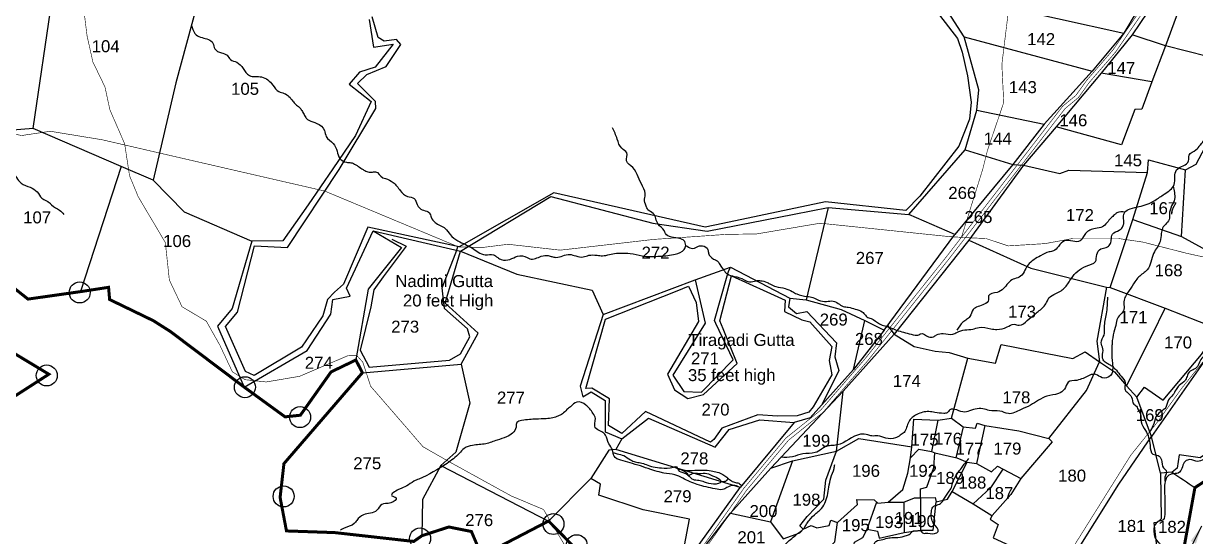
# Model space of a CAD drawing. Header units: feet. Extents: x 814082 to 825211, y 1573861 to 1581762.
# Drawn here: x 817803 to 819757, y 1578961 to 1579816 of the extents above; entities that cross this region are included whole.
import ezdxf
from ezdxf.enums import TextEntityAlignment as Align

# ---------------------------------------------------------------- set-up
doc = ezdxf.new("R2010")
doc.units = ezdxf.units.FT
doc.header["$LTSCALE"] = 15
doc.header["$MEASUREMENT"] = 0
doc.linetypes.add('HIDDEN2', pattern=[0.1875, 0.125, -0.0625])
for name, color, linetype in [('HILL', 223, 'Continuous'), ('PLOT', 7, 'Continuous'), ('PLOT NO', 7, 'Continuous'), ('ROADS', 6, 'HIDDEN2'), ('TANKS-STREAM', 4, 'Continuous'), ('VILLAGE STONES', 240, 'Continuous')]:
    doc.layers.add(name, color=color, linetype=linetype)
doc.layers.add('VILLAGE BOUNDRY', color=5, linetype='HIDDEN2', lineweight=100)
doc.styles.get("Standard").update_dxf_attribs({"font": 'arial.ttf'})
doc.linetypes.add('DOTS', pattern='A,1e-06,-3,["●",Standard,S=3,R=0,X=-1.25,Y=-1.25],-3', length=6.000001)
doc.dimstyles.get("Standard").update_dxf_attribs({"dimtxt": 0.18, "dimasz": 0.18, "dimexe": 0.18, "dimexo": 0.0625, "dimgap": 0.09, "dimtad": 0, "dimtih": 1, "dimtoh": 1, "dimdec": 4, "dimzin": 0, "dimdsep": 46, "dimtxsty": 'Standard', "dimcen": 0.09, "dimadec": 0, "dimazin": 0, "dimtfac": 1, "dimtdec": 4, "dimtofl": 0, "dimtmove": 0, "dimatfit": 3, "dimfxl": 1, "dimtolj": 1, "dimtzin": 0, "dimarcsym": 0})

msp = doc.modelspace()

# ---------------------------------------------------------------- linework, layer by layer
at = {"layer": 'HILL', "lineweight": -2}
for points in [[(818187.7, 1579229.6), (818173.3, 1579236.1), (818139.9, 1579311), (818159.8, 1579335.1), (818188.2, 1579445.4), (818243.4, 1579443), (818329.1, 1579573), (818390.5, 1579674.4), (818389.8, 1579685.8), (818359.9, 1579715.7), (818375.1, 1579731), (818407.6, 1579744), (818431.8, 1579781), (818424.7, 1579789.4), (818404, 1579786.6), (818394.1, 1579792.5), (818384.3, 1579826.9)], [(819330.1, 1579829.8), (819359.9, 1579790.8), (819368, 1579768.2), (819376.8, 1579728.8), (819382.8, 1579684.9), (819379.9, 1579656.5), (819362.3, 1579611.6), (819297.4, 1579528.1), (819274, 1579504.7), (819140.1, 1579518.8), (818968.9, 1579482.8), (818939.5, 1579476.6), (818687.3, 1579534.1), (818529, 1579443.9), (818377.1, 1579476.5), (818336.7, 1579381.6), (818321.7, 1579368.3), (818309.6, 1579356.4), (818301.9, 1579329.1), (818274.6, 1579289), (818266.3, 1579277), (818187.7, 1579229.6)], [(818417.1, 1579456.7), (818440.7, 1579444.8), (818402.8, 1579393.8), (818387.2, 1579372.4), (818381.8, 1579344.1), (818364.4, 1579271.6), (818379.2, 1579243.6), (818513.1, 1579255), (818531.4, 1579266), (818547, 1579293.9), (818543, 1579307.6), (818504.8, 1579341), (818501.2, 1579375.5), (818523.5, 1579434.1), (818527.3, 1579444.2)], [(818740.2, 1579207.8), (818773, 1579323.6), (818892.4, 1579370.7), (818911.7, 1579378.3), (818924.4, 1579351.4), (818928, 1579319.7), (818876.4, 1579232), (818888.1, 1579205.8), (818910.5, 1579191.2), (818936.4, 1579198), (818992.6, 1579249.6), (818969.5, 1579307.2), (818964, 1579320.9), (818983.5, 1579395.8), (819042, 1579369), (819072.7, 1579354.9), (819071.5, 1579336.3), (819100.3, 1579322.5), (819113.8, 1579319.3), (819150.2, 1579278), (819145.9, 1579254.6), (819150.5, 1579230.8), (819119.1, 1579177.4), (819111.9, 1579168.8), (819092.7, 1579162.4), (819060, 1579161.8), (819027.1, 1579164.3), (818967, 1579141.9), (818953.9, 1579123), (818948.4, 1579118.6), (818839.9, 1579169.5), (818800.6, 1579133), (818778.2, 1579146.3), (818779.9, 1579190.6), (818750.5, 1579208.7), (818740.2, 1579207.8)]]:
    msp.add_lwpolyline(points, dxfattribs=at)
at = {"layer": 'PLOT', "lineweight": -2}
for points in [[(819827.8, 1580075.6), (819758.8, 1579991.3), (819719.4, 1579938.2), (819637.4, 1579799.7), (819584.2, 1579736.6), (819504.4, 1579648.3), (819452, 1579580.8), (819355.5, 1579464.5)], [(819843.1, 1580062.1), (819727.9, 1579911), (819650.9, 1579797), (819599.5, 1579732.9), (819524.6, 1579643.8), (819470.1, 1579580), (819378.9, 1579455.1), (819254.4, 1579298.4)], [(818108.6, 1579907.8), (818057.2, 1579716.9), (818019.4, 1579554.7), (818070.9, 1579502.3), (818183.6, 1579453.4)], [(819727.9, 1579911), (819752.2, 1579902.8), (819706.9, 1579778.6), (819683.8, 1579718.5), (819599.5, 1579732.9)], [(819305.5, 1579873.4), (819637.4, 1579799.7)], [(817966, 1579577.7), (817819.2, 1579640.9), (817850.6, 1579856.8)], [(818379.5, 1579822.6), (818386.5, 1579776.3), (818419.5, 1579781.3), (818389.4, 1579743.2), (818363.1, 1579734.7), (818345.8, 1579715.1), (818382.8, 1579685.7), (818356.4, 1579629.2), (818318.7, 1579574), (818277.7, 1579513.7), (818235.6, 1579454.2), (818183.6, 1579453.4), (818151, 1579341.1), (818126.3, 1579312), (818170.7, 1579210.5), (818275.7, 1579271.3), (818315.3, 1579331.9), (818318.8, 1579356.4), (818347.5, 1579361.8), (818341.2, 1579375), (818385.7, 1579470.8), (818531.6, 1579436.7), (818681.9, 1579527.8), (818852, 1579483.1), (818942.7, 1579470), (819087.9, 1579498.5), (819144.4, 1579509.5), (819279.1, 1579497.7), (819372.5, 1579605.7), (819392.4, 1579671.7), (819395.4, 1579705.4), (819371, 1579793.8), (819340.2, 1579842.1)], [(819371, 1579793.8), (819584.2, 1579736.6)], [(819452, 1579580.8), (819470.1, 1579580), (819530.4, 1579566), (819545.6, 1579571.8), (819676.8, 1579567.5), (819678.5, 1579588.8), (819740.1, 1579572.2), (819757.8, 1579581.8), (819797.8, 1579657.3), (819810.9, 1579678.5), (819843.9, 1579733.7), (819846.7, 1579743.4), (819706.9, 1579778.6), (819650.9, 1579797)], [(819683.8, 1579718.5), (819667, 1579673.3), (819655.3, 1579672.5), (819633.3, 1579613.9), (819524.6, 1579643.8)], [(819392.4, 1579671.7), (819504.4, 1579648.3)], [(817819.2, 1579640.9), (817771.6, 1579637.3), (817761.9, 1579593.5), (817733.4, 1579498.1), (817694.2, 1579502.2), (817683.1, 1579458)], [(819372.5, 1579605.7), (819452, 1579580.8)], [(818019.4, 1579554.7), (817966, 1579577.7), (817897.9, 1579369.3)], [(819614.3, 1579376.1), (819652.4, 1579489.3), (819676.8, 1579567.5)], [(819652.4, 1579489.3), (819733.3, 1579461.1), (819740.1, 1579572.2)], [(819144.4, 1579509.5), (819107.9, 1579355.5)], [(818531.6, 1579436.7), (818625.2, 1579398.3), (818751, 1579371.9), (818769.4, 1579331.5), (818922.5, 1579388.8), (818981.5, 1579409.8), (819080.7, 1579358.6), (819107.9, 1579355.5), (819165.9, 1579339.4), (819205.4, 1579321), (819237.7, 1579305.4), (819355.5, 1579464.5), (819279.1, 1579497.7)], [(818385.7, 1579470.8), (818433.3, 1579442.8), (818377.5, 1579373.2), (818357.1, 1579255.5)], [(819378.9, 1579455.1), (819482.4, 1579408.2), (819608.1, 1579376.6), (819592.3, 1579286.8), (819596.8, 1579252.5)], [(819733.3, 1579461.1), (819791.3, 1579429.5), (819820.4, 1579425.1), (819818, 1579384.9), (819834.2, 1579363.5), (819845.3, 1579367.9), (819850.7, 1579363.5), (819804, 1579300.1)], [(818367.9, 1579234.2), (818532.4, 1579248.5), (818561.2, 1579300.4), (818505.9, 1579349.9), (818531.6, 1579436.7)], [(818922.5, 1579388.8), (818939.5, 1579316.9), (818885.5, 1579230.4), (818903.9, 1579203.1), (818933.3, 1579202.1), (818985.8, 1579255.6), (818957.2, 1579316.1), (818954.8, 1579321.2), (818976.2, 1579395.9), (818978.2, 1579402.9), (818981.5, 1579409.8)], [(819608.1, 1579376.6), (819614.3, 1579376.1), (819705.9, 1579341.8)], [(819080.7, 1579358.6), (819078.4, 1579344.1), (819091.8, 1579333.1), (819108.7, 1579336.1), (819158.2, 1579284.3), (819155.3, 1579260.8), (819162, 1579238.1), (819134.5, 1579181.8)], [(819345.9, 1579268.2), (819376.9, 1579258.4), (819423.4, 1579250.2), (819432.9, 1579281.1), (819552.2, 1579258.1), (819572.6, 1579268.8), (819596.8, 1579252.5), (819621.9, 1579235.7), (819641.8, 1579212.2), (819684.2, 1579297.4), (819705.9, 1579341.8), (819791.1, 1579308.4), (819793.4, 1579303.8), (819804, 1579300.1), (819683.2, 1579128.2), (819659, 1579193.5), (819641.8, 1579212.2)], [(818769.4, 1579331.5), (818731, 1579211.7), (818735.4, 1579193.9), (818749.2, 1579202.7), (818772.9, 1579187.9), (818772.5, 1579135.8), (818800.5, 1579124.1), (818790.7, 1579106.6), (818778.7, 1579105.5), (818748.7, 1579058.3)], [(819237.7, 1579305.4), (819186.5, 1579239.7), (819205.4, 1579321)], [(819243.2, 1579312.8), (819254.4, 1579298.4), (819287.5, 1579278.1), (819322.7, 1579270.3), (819345.9, 1579268.2)], [(818444.5, 1578268), (818493.4, 1578370.4), (818553.2, 1578472.3), (818575.4, 1578506.2), (818599, 1578527), (818668.7, 1578596), (818786.3, 1578700.9), (818833.4, 1578779.1), (818890, 1578874.1), (818936.1, 1578941.5), (818981.7, 1579000.5), (819048.7, 1579075.5), (819169.1, 1579203.5), (819254.4, 1579298.4)], [(819659, 1579193.5), (819671.4, 1579210.4), (819702.5, 1579188.7), (819766.9, 1579264.4), (819792.9, 1579304.8)], [(819158.1, 1579103.8), (819195.7, 1579124.6), (819283.9, 1579110.6), (819287, 1579156.9), (819327.2, 1579155.4), (819350.1, 1579158.7), (819376.9, 1579258.4)], [(819924.8, 1579264.5), (819850.6, 1579216.7), (819815.8, 1579127.9), (819764.3, 1579092.4), (819729.7, 1579097.4), (819726.3, 1579075.3), (819717.7, 1579068.5), (819698.2, 1579067.2), (819683.2, 1579128.2)], [(818532.4, 1579248.5), (818546.8, 1579183.4), (818523.7, 1579101.9), (818498.7, 1579079.7), (818678.3, 1578987.3)], [(819186.5, 1579239.7), (819114.2, 1579159.4), (819087.6, 1579151.5), (818997.8, 1579042.9), (818790.7, 1579106.6)], [(819350.1, 1579158.7), (819369.4, 1579144), (819390.2, 1579141.8), (819392.9, 1579150.5), (819405.5, 1579146.3), (819462.2, 1579137.3), (819512.2, 1579125), (819575, 1579204.5), (819596.8, 1579252.5)], [(819048.7, 1579075.5), (819084.9, 1579087.6), (819158.1, 1579103.8), (819169.1, 1579203.5)], [(818800.5, 1579124.1), (818845, 1579158.8), (818955.9, 1579110.3), (818979.1, 1579139.9), (819030.5, 1579155.8), (819087.6, 1579151.5)], [(819327.2, 1579155.4), (819316.6, 1579103.2)], [(819369.4, 1579144), (819357.3, 1579092.6)], [(819405.5, 1579146.3), (819391.8, 1579083.1)], [(819512.2, 1579125), (819517.9, 1579119), (819465.6, 1579058.1), (819448.6, 1579031.5), (819417.6, 1578996.7), (819414.3, 1578990.5), (819427.8, 1578981.7), (819419.6, 1578959.3), (819528.2, 1578909.2), (819548.7, 1578921.2)], [(819684.6, 1578892.5), (819681.1, 1578873), (819548.7, 1578921.2), (819628.8, 1579048.5), (819683.2, 1579128.2)], [(818981.7, 1579000.5), (819048.1, 1578985.9), (819069.2, 1578957.7), (819096.9, 1578967.9), (819102.8, 1578973.5), (819097.2, 1578979.1), (819109.6, 1578994.8), (819137.3, 1579023.8), (819140.5, 1579055.2), (819158.1, 1579103.8)], [(819102.8, 1578973.5), (819116.3, 1578979.7), (819125.4, 1578975.7), (819145.9, 1578980.1), (819148.7, 1578988.5), (819160, 1578984.7), (819193, 1579014.9), (819192.3, 1579023.4), (819221.2, 1579022.8), (819227.2, 1579017.2), (819244.1, 1579018.9), (819268.8, 1579039.6), (819277, 1579066.8), (819281.6, 1579092.6), (819283.9, 1579110.6)], [(819281.6, 1579092.6), (819295.4, 1579106.9), (819316.6, 1579103.2), (819321.9, 1579100.9), (819358.6, 1579092.3), (819375.8, 1579085.3), (819391.8, 1579083.1), (819416.8, 1579069.5), (819426.7, 1579078.4), (819465.6, 1579058.1)], [(819298.3, 1579025.8), (819298.2, 1579040.9), (819309, 1579043.5), (819320.5, 1579076.2), (819321.9, 1579100.9)], [(818498.7, 1579079.7), (818468.1, 1579023.2), (818467.2, 1578962.8)], [(819084.9, 1579087.6), (819048.1, 1578985.9)], [(819350.9, 1579036.3), (819375.8, 1579085.3)], [(818820.4, 1578782.2), (818896.3, 1578902.5), (818913, 1578990.4), (818836.1, 1579005.7), (818762.3, 1579030.3), (818765.1, 1579048.7), (818748.7, 1579058.3), (818678.3, 1578987.3)], [(819435.4, 1579073.9), (819414.7, 1579042.8), (819386.2, 1579015.9)], [(819698.2, 1579067.2), (819699.7, 1578990.9), (819692.7, 1578985), (819687, 1578984.3), (819691.9, 1578945.9), (819684.6, 1578892.5), (819713.2, 1578890.1)], [(818896.3, 1578902.5), (818997.8, 1579042.9)], [(819209.2, 1578973.7), (819226.6, 1578970.2), (819229.4, 1578958.8), (819271.1, 1578968.1), (819298.1, 1578971.8), (819319.5, 1578972.2), (819324.2, 1579019.2)], [(819244.1, 1579018.9), (819270.5, 1579018.8), (819288, 1579025.7), (819298.3, 1579025.8), (819322.8, 1579026.7), (819324.2, 1579019.2), (819343.2, 1579023.8), (819350.9, 1579036.3), (819386.2, 1579015.9), (819417.4, 1578996.4)], [(819298.3, 1579025.8), (819298.1, 1578971.8)], [(819150.1, 1578926.1), (819153.8, 1578934.5), (819163.4, 1578941.8), (819186.1, 1578938.8), (819188.2, 1578952.1), (819202.4, 1578959.8), (819209.2, 1578973.7), (819225.3, 1579019)], [(819270.5, 1579018.8), (819271.1, 1578968.1)], [(818990.6, 1578879), (818991.4, 1578871.3), (819020.7, 1578868.1), (819023.2, 1578873.8), (819037, 1578881.3), (819076.7, 1578875.3), (819112.4, 1578878), (819131.1, 1578879.4), (819131.1, 1578890.2), (819137.6, 1578923.8), (819143.4, 1578940.6), (819155.3, 1578952.9), (819160, 1578984.7)]]:
    msp.add_lwpolyline(points, dxfattribs=at)
msp.add_spline([(819717.7, 1579068.5), (819755.7, 1579042.9)], degree=3, dxfattribs=at)
at = {"layer": 'ROADS', "lineweight": -2, "ltscale": 10, "const_width": 1}
for points in [[(819366.5, 1579459.8), (819402.1, 1579573.4), (819410, 1579605), (819437, 1579684.3), (819433.9, 1579747.8), (819446.3, 1579848.7), (819506.6, 1580005), (819533, 1580073.7), (819526.3, 1580158.4), (819508.9, 1580243.9), (819504.7, 1580258.5), (819500.3, 1580275.2)], [(818437.6, 1578276.7), (818461.8, 1578340.4), (818523.2, 1578443.6), (818574.2, 1578517.4), (818660.7, 1578608.5), (818748.9, 1578686.7), (818781.1, 1578710.7), (818886.1, 1578875.3), (819004.2, 1579042.3), (819074.2, 1579125.7), (819091, 1579139.1), (819131.8, 1579171.9), (819206.1, 1579257.8), (819341.2, 1579427.1), (819535.1, 1579677.9), (819557.3, 1579696.2), (819575.1, 1579720.9), (819619.2, 1579772), (819677.4, 1579856.6), (819752.3, 1579971), (819839.8, 1580077.5)], [(818441.8, 1578273), (818466, 1578336.8), (818527.4, 1578440), (818578.4, 1578513.8), (818664.9, 1578604.9), (818753.1, 1578683), (818785.2, 1578707), (818890.3, 1578871.7), (819008.4, 1579038.6), (819078.4, 1579122), (819095.2, 1579135.4), (819135.9, 1579168.3), (819210.3, 1579254.2), (819345.4, 1579423.4), (819539.3, 1579674.2), (819561.5, 1579692.5), (819579.3, 1579717.3), (819623.4, 1579768.3), (819681.6, 1579852.9), (819756.5, 1579967.3), (819844, 1580073.8)], [(817902.9, 1579844.5), (817909, 1579795.4), (817918.7, 1579751.9), (817938.8, 1579710.4), (817947, 1579672.4), (817971.7, 1579615.5), (817976.3, 1579585.3), (817979.8, 1579562.4), (817994.3, 1579527.3), (818039.5, 1579451.1), (818046.2, 1579388.6), (818067.3, 1579344.2), (818107.8, 1579320.1), (818130.4, 1579280.1), (818151.2, 1579235.8), (818172.3, 1579222.7), (818207.5, 1579218.9), (818263.3, 1579228.3), (818344.6, 1579263), (818358.4, 1579263.3), (818368.7, 1579251.8), (818381.7, 1579211.8), (818433.3, 1579152.3), (818469, 1579111), (818512.9, 1579085.9), (818616, 1579029.1), (818669.8, 1579006.5), (818677.7, 1578993.2), (818722.1, 1578918.7)], [(818527.3, 1579444.2), (818305.2, 1579536.8), (818081.7, 1579588.2), (817933.9, 1579622.3), (817847.7, 1579636.4), (817799.9, 1579629.3), (817730.2, 1579644), (817662.4, 1579652.1), (817634.3, 1579647.6), (817579.7, 1579661.2), (817536.3, 1579654.1), (817432.1, 1579671.3), (817381.6, 1579665.9), (817361, 1579661.8), (817332.3, 1579678), (817285.6, 1579682.2), (817172.4, 1579705), (817129, 1579725.6), (817090.5, 1579740.7)], [(819947.7, 1579347.1), (819873.1, 1579381.1), (819852.5, 1579409.1), (819742.7, 1579433), (819668.7, 1579451.9), (819628.2, 1579457.8), (819596.6, 1579457.8), (819552, 1579457.8), (819506, 1579449.3), (819444.4, 1579445.5), (819407.2, 1579457.8), (819373.2, 1579459.3), (819344.8, 1579461.1), (819162.6, 1579480), (819131, 1579483.3), (819025.6, 1579465.5), (818973.3, 1579464.6), (818922, 1579461), (818853.6, 1579456.3), (818697.8, 1579438.4), (818610.9, 1579448.2), (818568.5, 1579442.9), (818529, 1579443.9)]]:
    msp.add_lwpolyline(points, dxfattribs=at)
at = {"layer": 'ROADS', "linetype": 'DOTS', "lineweight": -2, "ltscale": 0.15, "const_width": 1}
msp.add_lwpolyline([(819779.9, 1579265.8), (819733.8, 1579208.5), (819692.5, 1579151.2), (819648.8, 1579096.9), (819553.1, 1578944.3)], dxfattribs=at)
at = {"layer": 'TANKS-STREAM', "lineweight": -2}
for points in [[(818906.6, 1579444.4), (818906.7, 1579445), (818913.7, 1579442.2), (818928.4, 1579445), (818934.7, 1579445.7), (818944, 1579439), (818944.9, 1579433.2), (818953.5, 1579423.6), (818959.6, 1579420.4), (818963.8, 1579414.3), (818969.9, 1579405.6), (818976.4, 1579398.7), (818987.8, 1579394.8), (819004.6, 1579389.2), (819013.2, 1579385.4), (819024.7, 1579387.4), (819031.4, 1579387.5), (819042.8, 1579384.5), (819048.2, 1579381.5), (819057, 1579377.8), (819072.6, 1579374.6), (819084.5, 1579369.5), (819091.9, 1579365.6), (819109.3, 1579361.4), (819119, 1579359.5), (819128.3, 1579355.1), (819141.8, 1579353), (819152.5, 1579353.7), (819169.5, 1579344.8), (819177.9, 1579343.2), (819189.3, 1579340.4), (819200.8, 1579335.8), (819204, 1579333), (819208.9, 1579327.4), (819215.9, 1579324.6), (819229.8, 1579315.6), (819238.7, 1579312.1), (819251.5, 1579307.7), (819264.1, 1579303.3), (819276.2, 1579300.2), (819289.2, 1579297), (819295.5, 1579297.4), (819298.3, 1579299.1), (819311.8, 1579294), (819319.8, 1579294), (819324.9, 1579297.2), (819336.1, 1579299.5), (819352.4, 1579298.4), (819358.9, 1579301.4), (819372.2, 1579305.6), (819385.3, 1579306.8), (819395.8, 1579309.8), (819415.6, 1579307.5), (819425.6, 1579306.3), (819442.6, 1579310.5), (819454.3, 1579315.1), (819462.8, 1579313.4), (819476.3, 1579321.3), (819487.5, 1579330.8), (819501.5, 1579342.2), (819507.3, 1579349), (819512.4, 1579358.8), (819523.9, 1579366), (819532.5, 1579370.9), (819539.5, 1579376.9), (819549.8, 1579391.3), (819574.5, 1579411.8), (819589.9, 1579419.5), (819592.2, 1579430.9), (819598.7, 1579440.4), (819608, 1579443), (819614.1, 1579447.9), (819616.2, 1579455.1), (819618.3, 1579464.9), (819629.7, 1579471.8), (819634.8, 1579476.7), (819637.2, 1579482.5), (819637, 1579487.6), (819638.8, 1579501.5), (819647.9, 1579507.4), (819662.6, 1579510.9), (819675.9, 1579514.8), (819688.9, 1579521.3), (819704.6, 1579531.8), (819720.9, 1579547.6), (819725.1, 1579572), (819745.2, 1579587.2), (819746.1, 1579596.5), (819757.5, 1579605.5), (819764.1, 1579613), (819769.2, 1579619.3), (819772, 1579632.8), (819774.6, 1579653.2), (819796.5, 1579666.9), (819802.1, 1579686), (819819.3, 1579692.5), (819825.9, 1579692.3), (819840.1, 1579702.1), (819851.5, 1579702.1), (819856.4, 1579706.2), (819860.6, 1579711.1), (819866.7, 1579713.2), (819869.8, 1579712.7), (819885.7, 1579720.6), (819892.2, 1579726.4), (819901.5, 1579731.3), (819906.4, 1579734.3), (819909, 1579745), (819909.4, 1579758.1), (819909.9, 1579766.9), (819917.6, 1579772.7), (819923.7, 1579776.7), (819927.1, 1579780.4), (819934.6, 1579786.7), (819958.1, 1579789), (819964.9, 1579790.1), (819972.9, 1579795), (819978.5, 1579810.6), (819986.1, 1579822.5), (819989.9, 1579835.3), (819992, 1579846.2), (819998.5, 1579856.9), (820007.2, 1579889.2), (820012.5, 1579901.8), (820020.7, 1579912.5), (820020.9, 1579925.1), (820027.7, 1579935.1), (820023.7, 1579956.5), (820027.2, 1579971.8), (820028.4, 1579982.5), (820025.7, 1579999.2), (820013.9, 1580008.4), (820008.8, 1580025.1), (820012.8, 1580036.6), (820018.6, 1580047.3), (820013.9, 1580056.5), (820014.6, 1580075.2), (820018.6, 1580083.5), (820020.7, 1580095.2), (820020.7, 1580105.9), (820024.4, 1580114.7), (820025.8, 1580122.2), (820026.3, 1580129.6), (820026.5, 1580142.9), (820029.8, 1580149.4), (820032.4, 1580163.1), (820034.2, 1580184), (820036.3, 1580194.7), (820032.8, 1580213.4), (820037.3, 1580221.4), (820034.7, 1580230.6), (820027.9, 1580237.3), (820013.5, 1580245.8), (820003.7, 1580248.4), (819989.5, 1580249.8), (819979.7, 1580243.5), (819973.2, 1580244.5), (819963.2, 1580243.1), (819951.7, 1580242.6), (819935.1, 1580234.5), (819919.6, 1580229.1), (819911.2, 1580223.5), (819898.9, 1580220.2), (819877.2, 1580225.5), (819871, 1580229), (819857.7, 1580233), (819848.8, 1580234.9), (819835.1, 1580242.3), (819822.9, 1580246.5), (819814.8, 1580248.4), (819804.1, 1580255.1), (819791.5, 1580258.8), (819788.2, 1580263.7), (819764.9, 1580290.4), (819750.2, 1580298.5), (819743.2, 1580304.1), (819739.9, 1580307.6), (819730.4, 1580317.6), (819725, 1580320), (819711.2, 1580324.9), (819679.7, 1580354.9), (819670.7, 1580360.8), (819662.6, 1580363.4), (819656.2, 1580368.6)], [(818082.9, 1579812.4), (818088.8, 1579799.4), (818091.1, 1579796.8), (818100.9, 1579792.3), (818118.6, 1579783.3), (818122, 1579773.5), (818132.9, 1579767.1), (818142.3, 1579763), (818148.3, 1579755.8), (818158.5, 1579751.3), (818169, 1579741.2), (818179.6, 1579729.1), (818200, 1579726.9), (818218.5, 1579713.4), (818228.6, 1579702.5), (818237.7, 1579699.5), (818252, 1579686.7), (818256.5, 1579681.4), (818263.2, 1579676.2), (818267, 1579670.9), (818270.8, 1579664.1), (818274.5, 1579658.1), (818278.7, 1579654.7), (818292.2, 1579649.5), (818304.6, 1579637.8), (818307.7, 1579627.7), (818319.3, 1579616), (818325.7, 1579603.2), (818330.5, 1579591.3), (818341.5, 1579584.8), (818348.7, 1579584.1), (818357, 1579580.7), (818361.5, 1579577.7), (818369, 1579572.8), (818375.4, 1579569.4), (818383.3, 1579568.3), (818389.7, 1579569), (818401.8, 1579559), (818406.3, 1579557.5), (818419.1, 1579551.2), (818431.2, 1579537.6), (818443.2, 1579527.8), (818454.1, 1579524.5), (818459, 1579514.7), (818462.1, 1579509.8), (818470, 1579504.9), (818479.7, 1579500.4), (818482.4, 1579493.3), (818489.2, 1579484.6), (818497.4, 1579479.4), (818506.1, 1579474.5), (818514.4, 1579464.3), (818527.3, 1579453.9), (818551.7, 1579441.5), (818560.8, 1579435.1), (818572.8, 1579430.6), (818586.4, 1579430.6), (818593.5, 1579426.1), (818599.5, 1579422.7), (818613.8, 1579423.1), (818626.6, 1579428.3), (818642.5, 1579426.4), (818647.3, 1579423.8), (818666.2, 1579428.3), (818677.8, 1579429.4), (818683.9, 1579427.6), (818690.6, 1579426.4), (818713.6, 1579431.3), (818723.8, 1579428.7), (818736.2, 1579427.2), (818745.2, 1579429.8), (818759.1, 1579429.8), (818768.2, 1579429.1), (818791.3, 1579433.3), (818798.5, 1579433.3), (818814.3, 1579432.9), (818834.3, 1579428.8), (818864.4, 1579428.4), (818889.6, 1579431.8), (818904.3, 1579439.7), (818906.9, 1579446.4), (818903.9, 1579454.3), (818897.1, 1579457.7), (818873, 1579466.4), (818870.8, 1579470.9), (818860.8, 1579481.8), (818852.7, 1579499.5), (818844, 1579505.8), (818841, 1579511.9), (818838.4, 1579523.5), (818839.5, 1579528.3), (818835, 1579544.8), (818827.5, 1579560.6), (818818.8, 1579576), (818808.3, 1579587.3), (818808.6, 1579600.5), (818800.4, 1579608), (818792.8, 1579623.4), (818784.9, 1579642.2)], [(817175.5, 1579655.3), (817184.9, 1579656.5), (817193.8, 1579655), (817203, 1579654.5), (817212.2, 1579656), (817229, 1579654.3), (817235.9, 1579650.3), (817251.5, 1579648.1), (817261.4, 1579647.1), (817278.8, 1579641.7), (817289.2, 1579640.7), (817299.6, 1579642.7), (817307.8, 1579648.3), (817319.4, 1579651.1), (817330.3, 1579653.8), (817334, 1579659.2), (817337.1, 1579663.4), (817342.4, 1579669.9), (817347.9, 1579674.1), (817375.5, 1579678.7), (817393.2, 1579678.9), (817411.7, 1579680.3), (817437, 1579683.1), (817447.2, 1579681.6), (817459.8, 1579678.9), (817470.7, 1579677.9), (817484.6, 1579674.9), (817496.4, 1579670.5), (817506.6, 1579666.7), (817524.9, 1579667), (817532.6, 1579666.7), (817548.2, 1579658.3), (817560.1, 1579651.4), (817571.4, 1579640.6), (817577.3, 1579635.4), (817586, 1579631.2), (817604.1, 1579627.3), (817616, 1579626.8), (817626.4, 1579624.6), (817636.5, 1579619.4), (817654.4, 1579619.4), (817665.7, 1579620.1), (817679.6, 1579615.7), (817684.1, 1579613.2), (817693, 1579608.7), (817698.4, 1579600.1), (817707.1, 1579590.2), (817712.1, 1579582.8), (817723.9, 1579580.3), (817735.1, 1579584), (817742.3, 1579577.8), (817750.2, 1579576.6), (817757.9, 1579579.9), (817776.1, 1579576), (817783.2, 1579569.8), (817791.2, 1579559.4), (817799.1, 1579550.2), (817814.2, 1579543.1), (817825.8, 1579535.6), (817833.8, 1579525), (817846.6, 1579517.3), (817850, 1579513.7), (817863.1, 1579505), (817870.5, 1579497.9)], [(819719.7, 1579544.9), (819721.4, 1579534.6), (819721.9, 1579523.2), (819716.8, 1579512), (819713.4, 1579497.7), (819713.4, 1579491.6), (819701.7, 1579474.9), (819699.7, 1579466.2), (819697.8, 1579453), (819686.9, 1579433.1), (819676.2, 1579405.5), (819662, 1579393.8), (819655.7, 1579385.9), (819646.3, 1579371.3), (819637.6, 1579355), (819635.8, 1579335.5), (819627.7, 1579326.8), (819624.7, 1579317), (819620.6, 1579302.1), (819617.6, 1579283), (819617.3, 1579276), (819617.3, 1579267.5), (819617.3, 1579260.7), (819618.1, 1579251.2), (819618.7, 1579242.5), (819615.1, 1579229.5), (819600.9, 1579226), (819590.8, 1579231.4), (819582.9, 1579231.1), (819574, 1579227), (819569.3, 1579224.9), (819558.7, 1579221.6), (819544.3, 1579218.3), (819538.3, 1579206.9), (819528.2, 1579199.6), (819509.1, 1579195.2), (819481.6, 1579180.3), (819465, 1579172.6), (819444.8, 1579166.1), (819430.7, 1579170.5), (819413, 1579171.3), (819402.1, 1579174.3), (819377.1, 1579169.8), (819372.4, 1579168.7), (819347.1, 1579172.3), (819342.7, 1579167.6), (819337, 1579166.5), (819322.3, 1579168.2), (819312.2, 1579169.5), (819292.1, 1579164.6), (819278.7, 1579152.7), (819270.8, 1579134.7), (819264.6, 1579130.1), (819256.4, 1579125.7), (819240.6, 1579125.5), (819227.3, 1579129), (819217.4, 1579129), (819210.6, 1579130.9), (819198.1, 1579131.7), (819159.2, 1579114), (819139.4, 1579110.8), (819133.4, 1579107), (819122.5, 1579101.2), (819102.1, 1579099.3), (819084.9, 1579094.4), (819065.6, 1579093.5)], [(819639, 1579501.8), (819625.8, 1579500.7), (819621.6, 1579497.3), (819615.8, 1579491.8), (819609.2, 1579484.2), (819601.4, 1579477.1), (819589.8, 1579474.6), (819573.4, 1579466.3), (819564.4, 1579453.7), (819538.5, 1579453.9), (819528.2, 1579444.7), (819520, 1579437.1), (819512.8, 1579435.4), (819498.5, 1579429.1), (819477.5, 1579413.8), (819462.6, 1579393.2), (819452.7, 1579390), (819444.3, 1579383.2), (819426, 1579368.1), (819411.8, 1579362.4), (819411.7, 1579355.6), (819404.5, 1579348.2), (819386.2, 1579339.3), (819380.5, 1579327.9), (819375.1, 1579322.9), (819369.1, 1579318.6), (819359.1, 1579305)], [(819618.6, 1579244.6), (819613.5, 1579247.3), (819607.8, 1579250.6), (819602.9, 1579255.7), (819601.6, 1579262), (819602.3, 1579274.1), (819599.4, 1579284.1), (819604.2, 1579297.1), (819605, 1579310), (819608.2, 1579332.2), (819610.6, 1579360.1)], [(819790.9, 1579301.8), (819787.7, 1579291.3), (819782.9, 1579283.6), (819779.5, 1579279.8), (819777.4, 1579271.9), (819773, 1579264.9), (819765.8, 1579256.4), (819761.1, 1579246.8), (819754.4, 1579240), (819747.6, 1579236.7), (819742.5, 1579227.9), (819739.2, 1579221.1), (819729.5, 1579213), (819724.2, 1579206.2), (819719, 1579197.2), (819711.9, 1579189.4), (819707.2, 1579176.5), (819697.9, 1579168.5), (819690.8, 1579160.6), (819685.7, 1579145.6), (819680.3, 1579136)], [(819618.6, 1579244.6), (819624.9, 1579238.4), (819632.5, 1579228.3), (819639.5, 1579217.3), (819638.8, 1579207.4), (819650.1, 1579193.7), (819653.7, 1579182), (819656.9, 1579179.9), (819660.9, 1579173), (819665.2, 1579164.6), (819666.1, 1579152.7), (819673.5, 1579138), (819680.9, 1579113.2), (819685.6, 1579098.7), (819694.3, 1579096.4), (819699.9, 1579089.3), (819703.3, 1579075.8), (819707.7, 1579071.2), (819705.7, 1579060.2), (819705.9, 1579052.2)], [(818997.8, 1579042.9), (818985.5, 1579046.7), (818975.6, 1579043), (818968.4, 1579039.7), (818956.1, 1579040.8), (818926.2, 1579048.1), (818914.3, 1579052.6), (818902, 1579058.5), (818888.9, 1579064.5), (818870.3, 1579067.1), (818862.6, 1579069), (818848.8, 1579073.3), (818814.1, 1579084.2), (818798.6, 1579088.7), (818787.6, 1579095.1), (818784.7, 1579106), (818778.7, 1579116), (818773.4, 1579130.5), (818766.9, 1579136.1), (818756.1, 1579142.7), (818756.3, 1579158), (818752.2, 1579166.9), (818740.3, 1579180.5), (818725.6, 1579185.5), (818714.6, 1579177.5), (818708.8, 1579172.8), (818701.5, 1579165.9), (818693.9, 1579162.2), (818685.5, 1579159), (818674.5, 1579157.7), (818657.5, 1579156.9), (818646.5, 1579156.4), (818633.3, 1579154.5), (818625.4, 1579151.5), (818624.1, 1579143.7), (818608.1, 1579127.6), (818592.5, 1579122), (818573.6, 1579116), (818551.4, 1579113.2), (818537.8, 1579108.2), (818529.4, 1579099.8), (818509.1, 1579083.3), (818462, 1579057.2), (818453.8, 1579053.5), (818441.9, 1579045.7), (818428.4, 1579039.7), (818417.1, 1579029.4), (818424.2, 1579025.8), (818415.4, 1579017.4), (818400.1, 1579014.9), (818392.1, 1579005.2), (818381.3, 1579000.4), (818369.9, 1578997.8), (818358.5, 1578988.4), (818354.4, 1578983), (818339.4, 1578976.2), (818331.4, 1578971.9)], [(819838.2, 1579163.9), (819832.1, 1579155.5), (819829.7, 1579149.1), (819829.9, 1579141.5), (819825.3, 1579134), (819820.9, 1579124.8), (819806.9, 1579114.8), (819799, 1579108.6), (819794.8, 1579104.8), (819783.5, 1579098.4), (819770, 1579089.8), (819760.1, 1579086.6), (819747.4, 1579089.6), (819739.5, 1579086.6), (819734.9, 1579077.8), (819727.8, 1579067.1), (819717.4, 1579065.7), (819708.6, 1579059.7), (819706, 1579052.9), (819705.3, 1579029.5), (819705.7, 1579016.7), (819705.5, 1579001.9), (819702.5, 1578989.2), (819694.3, 1578986.4), (819694.6, 1578951.9), (819697.4, 1578949.6), (819698.3, 1578941.5), (819694.3, 1578933.6), (819694.1, 1578923.6), (819692.6, 1578911.6), (819691.2, 1578896.2), (819688.4, 1578887.2), (819688, 1578879.2), (819686.2, 1578867.3), (819683.1, 1578856.1), (819682.5, 1578848.8), (819679.2, 1578837.6), (819679.4, 1578830.4), (819675.7, 1578823.4), (819672.4, 1578819.2), (819670.1, 1578813.9), (819663.1, 1578806.6), (819649.5, 1578800.5), (819633.5, 1578798.7), (819617.7, 1578801.2), (819602.7, 1578804.5), (819593.5, 1578807.2), (819584.8, 1578809.1), (819578, 1578808.3), (819574.7, 1578806.1), (819572.6, 1578803.5), (819570.3, 1578799.2), (819568.5, 1578792.8), (819565.4, 1578789.4), (819557.4, 1578795.1), (819554, 1578789.9), (819544.3, 1578781.4), (819536.4, 1578777.1), (819530.3, 1578769.5), (819514.1, 1578758.2), (819511.3, 1578753.6), (819509.2, 1578744.5), (819507.2, 1578740.6), (819500.7, 1578734.1), (819496.7, 1578729), (819497.1, 1578721.9), (819494.5, 1578713.6), (819493.3, 1578704.7), (819490.1, 1578697.6), (819492.4, 1578691.2), (819491.4, 1578684.7), (819488.8, 1578676.1), (819484.4, 1578664), (819483.9, 1578658.6), (819484.4, 1578652.9), (819483.5, 1578649.9), (819476.7, 1578646.4), (819475.4, 1578642.6), (819469.9, 1578621.2), (819469.1, 1578615.4), (819466.2, 1578606.4), (819464.2, 1578600), (819463.8, 1578596.3), (819461.8, 1578574.8), (819461, 1578568.9), (819461.6, 1578562.5), (819462.5, 1578555.8), (819462, 1578547.8), (819462, 1578541.8), (819464.3, 1578534.3), (819466.8, 1578528.9), (819469.6, 1578525.3), (819475.6, 1578519.6), (819469.5, 1578499.2), (819467.8, 1578493.7), (819464.9, 1578484.4), (819469.4, 1578479.2), (819467.1, 1578467.6), (819461.6, 1578453.7), (819459.1, 1578441.8), (819447.2, 1578408.4), (819441.2, 1578393), (819435.3, 1578380), (819432.2, 1578374.5), (819431.8, 1578365.1), (819428.4, 1578353.6), (819423.5, 1578349.4), (819422.4, 1578340.3), (819422.4, 1578331.7), (819419.4, 1578314.4), (819418.4, 1578306.5), (819417.9, 1578296), (819411, 1578282.5), (819404.2, 1578270.1), (819399.9, 1578256.4), (819398.2, 1578242.6), (819388.3, 1578234.7), (819356.7, 1578237.9), (819346.8, 1578237.9), (819337.7, 1578236.7), (819329.5, 1578228.9), (819332.7, 1578218.3), (819334.6, 1578212), (819339.7, 1578205.5), (819334.5, 1578193.7), (819329.1, 1578187), (819334.2, 1578181.7), (819329.8, 1578173.4), (819330.2, 1578164), (819329.7, 1578150.5), (819328.2, 1578139.5), (819326.7, 1578128.4), (819329.5, 1578116.7), (819328.7, 1578100.9), (819322.3, 1578094.4), (819320.8, 1578082.9), (819324.4, 1578074.6), (819328.5, 1578062), (819328, 1578058.3), (819324.2, 1578043.3), (819318.9, 1578031.4), (819316.9, 1578022.8), (819311, 1578006.7), (819299.8, 1577994.7), (819292.7, 1577991.4), (819282.2, 1577990.3), (819270.1, 1577987.5), (819262.1, 1577988.8), (819248.6, 1577992.4), (819244.1, 1577994.3), (819236.6, 1577990.2), (819234.6, 1577986.1), (819232.3, 1577983.3), (819229.5, 1577980), (819228.4, 1577972.3), (819231.4, 1577963.3), (819228.1, 1577946.1), (819224.8, 1577940.9), (819221.8, 1577932.8), (819204.9, 1577924.6), (819197.7, 1577917.7), (819192.8, 1577918.3), (819187.6, 1577918.8), (819180.1, 1577919.9), (819176.1, 1577917.4), (819170.8, 1577915.3), (819162.2, 1577911.9), (819149.1, 1577912.6), (819133.4, 1577910.3), (819119.4, 1577910.3), (819108.4, 1577908), (819099.9, 1577906.8), (819081, 1577908.4), (819076.8, 1577903.4), (819072.2, 1577899.4), (819057.2, 1577897), (819044.6, 1577888.9), (819038.2, 1577881.7), (819029.3, 1577874.7), (819026.1, 1577872.7), (819023.4, 1577867.7), (819021.3, 1577863.1), (819015.4, 1577858.3), (819012.5, 1577850.7), (819011.8, 1577843.6), (819012.4, 1577837.5), (819012.5, 1577828.7), (819009.8, 1577818.9), (819011.6, 1577809.6), (819009.8, 1577797.1), (819005.7, 1577788.4), (818995.2, 1577788.4), (818989.8, 1577785.2), (818985.2, 1577782.2), (818979.8, 1577780.9), (818971.9, 1577781.9), (818959.8, 1577784.9), (818953.8, 1577781.4), (818949.2, 1577779.5), (818934.9, 1577781.4), (818921.4, 1577785.5), (818911.6, 1577786), (818904.9, 1577781.7), (818898.4, 1577770.9), (818892, 1577768.1), (818892.1, 1577765.1), (818885.7, 1577761.4), (818879.2, 1577764.7), (818860, 1577770.3), (818837.6, 1577777), (818827.8, 1577776.6), (818822.1, 1577772.5), (818818.7, 1577770.1), (818817.5, 1577765.9), (818813.9, 1577761.3), (818808.9, 1577755.7), (818807.8, 1577751.7), (818784.1, 1577739.9), (818776.9, 1577729.6)], [(818785.8, 1579101.1), (818792.6, 1579099.4), (818803.5, 1579096.2), (818814.9, 1579089.1), (818822.9, 1579085.8), (818831.7, 1579084.3), (818840.8, 1579081.4), (818852.9, 1579077.4), (818866.3, 1579075.7), (818886.4, 1579077.1), (818892.1, 1579077.4), (818894.1, 1579072.6), (818905.1, 1579067.1), (818912.3, 1579062.6)], [(819108.3, 1578715.5), (819106.8, 1578714.1), (819100, 1578716), (819093.6, 1578717.6), (819085.1, 1578718.1), (819079.4, 1578719.2), (819059.6, 1578726.1), (819046.3, 1578729.3), (819039.2, 1578729), (819022.1, 1578729.5), (819015.9, 1578729.3), (819012.5, 1578734.1), (819012.5, 1578743.9), (819013.1, 1578754.4), (819008.3, 1578767.8), (819010.9, 1578781.2), (819015.2, 1578808.6), (819016.8, 1578824.8), (819018.4, 1578833.1), (819023.7, 1578846.8), (819021.2, 1578851.9), (819024.6, 1578863.8), (819016.4, 1578875.4), (819002.7, 1578875.7), (818999, 1578877.7), (818996.7, 1578886.6), (818998.3, 1578892.8), (819002.9, 1578913.8), (819008.4, 1578915.2), (819018.2, 1578917), (819024.1, 1578922.7), (819030.1, 1578923.6), (819036, 1578924.5), (819057.3, 1578934.5), (819070.6, 1578945.7), (819079.3, 1578954.8), (819088.4, 1578962.1), (819093.5, 1578966.6), (819102.8, 1578973.5), (819108.3, 1578982.4), (819112.6, 1578988.4), (819124.5, 1579000.2), (819131.2, 1579005.9), (819143, 1579029.8), (819145.6, 1579043.8), (819148.8, 1579059.1), (819154.2, 1579074.8), (819155.4, 1579081.4)], [(819182.9, 1578740.7), (819183, 1578743.9), (819183.5, 1578748), (819184.1, 1578751.8), (819184.4, 1578757.3), (819186.4, 1578767.4), (819190.9, 1578783.5), (819196.4, 1578802.6), (819198.2, 1578813.7), (819200.5, 1578820.3), (819205.4, 1578828.6), (819211.5, 1578842.2), (819210.2, 1578853.9), (819213.4, 1578866.8), (819216.1, 1578879), (819218.3, 1578887.2), (819218.3, 1578885.5), (819219.9, 1578898.9), (819225.6, 1578912.9), (819227.9, 1578922.8), (819228.3, 1578928.3), (819228.3, 1578937.5), (819224.9, 1578941.2), (819222, 1578944.5), (819222, 1578951.5), (819232.6, 1578956), (819243, 1578958.7), (819252.7, 1578959.9), (819267.9, 1578960.8), (819274.7, 1578963), (819281, 1578965.8), (819284.6, 1578969.9), (819293.1, 1578971.1), (819298.1, 1578971.1), (819303.2, 1578966.9), (819306.8, 1578966.9), (819321.6, 1578966.3), (819327.7, 1578969.9), (819320.6, 1578982.9), (819316.4, 1579002.5), (819318.9, 1579010.4), (819327.7, 1579014.7), (819331.5, 1579016.5), (819336.3, 1579022.1), (819344.9, 1579035.2), (819349.7, 1579043.1), (819352.2, 1579052.6), (819359.6, 1579065.9), (819366.4, 1579075.6), (819371.2, 1579081.9), (819379.1, 1579091.7)], [(818890.6, 1579075.9), (818902.1, 1579072.3), (818917.8, 1579071.6), (818935.9, 1579072.2), (818949.5, 1579071), (818968.9, 1579064.7), (818981.4, 1579055.4), (818988.1, 1579051.8), (818995.4, 1579050.1), (819000.3, 1579046)], [(818977.2, 1579058.7), (818973.2, 1579053.3), (818967.1, 1579052.3), (818961.5, 1579049.6), (818953.1, 1579048.8), (818938, 1579052.2), (818928.8, 1579054.8), (818919.1, 1579056.3), (818914.1, 1579060.2), (818909.8, 1579065.8), (818896.9, 1579073.7)], [(818912.3, 1579062.6), (818919.5, 1579067), (818929, 1579066.6), (818942.3, 1579066.6), (818951.8, 1579062.6), (818963, 1579057), (818967.1, 1579052.3)]]:
    msp.add_spline(points, degree=3, dxfattribs=at)
at = {"layer": 'VILLAGE BOUNDRY', "lineweight": -2, "ltscale": 25, "const_width": 5}
for points in [[(818561.2, 1578942.8), (818549.7, 1578969.8), (818512.1, 1578977.4), (818467.2, 1578962.8), (818453.6, 1578953.3), (818322.1, 1578968), (818241.4, 1578970.8), (818230.8, 1579026.6), (818237.2, 1579082.9), (818367.9, 1579234.2), (818357.1, 1579255.5), (818315.7, 1579235.6), (818264.6, 1579163.5), (818239.1, 1579160.8), (818170.7, 1579210.5), (818048.1, 1579302.8), (818019.6, 1579320.9), (817946.6, 1579356.2), (817944.9, 1579376.5), (817897.9, 1579369.3), (817810.5, 1579356.9), (817683.1, 1579458)], [(817705.2, 1579316.1), (817845.3, 1579231.8), (817788.9, 1579195.5)], [(819813.5, 1579080.6), (819755.7, 1579042.9), (819735.6, 1578932.7), (819814.1, 1578895.4)], [(818733.9, 1578930.6), (818678.3, 1578987.3), (818586.2, 1578939.4)]]:
    msp.add_lwpolyline(points, dxfattribs=at)
at = {"layer": 'VILLAGE STONES', "lineweight": -2}
for centre in [(817896.7, 1579367.9), (817841.8, 1579229.7), (818172.2, 1579210.2), (818264.1, 1579160.3), (818236.7, 1579028.3), (818686.5, 1578982.3), (818464.1, 1578958.2), (818725.2, 1578946.9)]:
    msp.add_circle(centre, 17.5, dxfattribs=at)

# ---------------------------------------------------------------- texts
at = {"layer": 'PLOT NO', "lineweight": -2}
for s, p in [('104', (817940, 1579778)), ('142', (819499.4, 1579789.8)), ('147', (819633, 1579741.8)), ('105', (818172.4, 1579707.1)), ('143', (819468.9, 1579709.9)), ('146', (819553, 1579654.7)), ('144', (819427, 1579624.2)), ('145', (819644.2, 1579588.1)), ('266', (819367.9, 1579533.8)), ('167', (819702.9, 1579508.3)), ('107', (817825.8, 1579493)), ('265', (819394.9, 1579493.6)), ('172', (819564, 1579496.8)), ('106', (818059.2, 1579453.6)), ('272', (818856.7, 1579434.3)), ('267', (819213.8, 1579425.5)), ('168', (819711.9, 1579404.9)), ('269', (819153.6, 1579322.8)), ('173', (819467.5, 1579336)), ('171', (819653.3, 1579326.8)), ('273', (818439.3, 1579311)), ('268', (819212.3, 1579290.5)), ('170', (819727.6, 1579284.7)), ('274', (818295.2, 1579250.8)), ('271', (818939, 1579258.2)), ('174', (819275.5, 1579220.7)), ('277', (818615.6, 1579192.9)), ('178', (819458.1, 1579193.3)), ('270', (818956.6, 1579173)), ('169', (819680.4, 1579163.7)), ('199', (819124.5, 1579121)), ('175', (819305.1, 1579122.9)), ('176', (819344.1, 1579124.4)), ('177', (819380.1, 1579107.9)), ('179', (819443.1, 1579107.9)), ('278', (818921.3, 1579091.6)), ('275', (818376.1, 1579083.5)), ('196', (819207.4, 1579070.9)), ('192', (819302.5, 1579070.9)), ('189', (819347.6, 1579059.2)), ('188', (819384.7, 1579051.4)), ('180', (819551, 1579062.9)), ('279', (818893.4, 1579028.5)), ('187', (819429.7, 1579033.8)), ('198', (819108.2, 1579022.8)), ('200', (819036.6, 1579003.9)), ('191', (819278.5, 1578992.4)), ('276', (818562.7, 1578988.9)), ('195', (819190.4, 1578980.4)), ('193', (819245.8, 1578985.6)), ('190', (819300.6, 1578987.2)), ('181', (819650, 1578979.1)), ('182', (819717.5, 1578977.6)), ('201', (819016.4, 1578960.3))]:
    msp.add_text(s, height=20, dxfattribs=at).set_placement(p, align=Align.MIDDLE_CENTER)
for s, p in [('Nadimi Gutta', (818422.8, 1579376.9)), ('20 feet High', (818435.6, 1579344.6)), ('Tiragadi Gutta', (818911.3, 1579278.9)), ('35 feet high', (818910.6, 1579220.3))]:
    msp.add_text(s, height=20, dxfattribs=at).set_placement(p)

# ---------------------------------------------------------------- leaders
at = {"layer": 'PLOT NO', "color": 5, "lineweight": -2}
msp.add_leader([(819766.6, 1578978.7), (819735.1, 1578916.2)], dimstyle='Standard', override={"dimasz": 30, "dimgap": 0.09, "dimtad": 0, "dimzin": 2}, dxfattribs=at)

doc.saveas('drawing.dxf')
